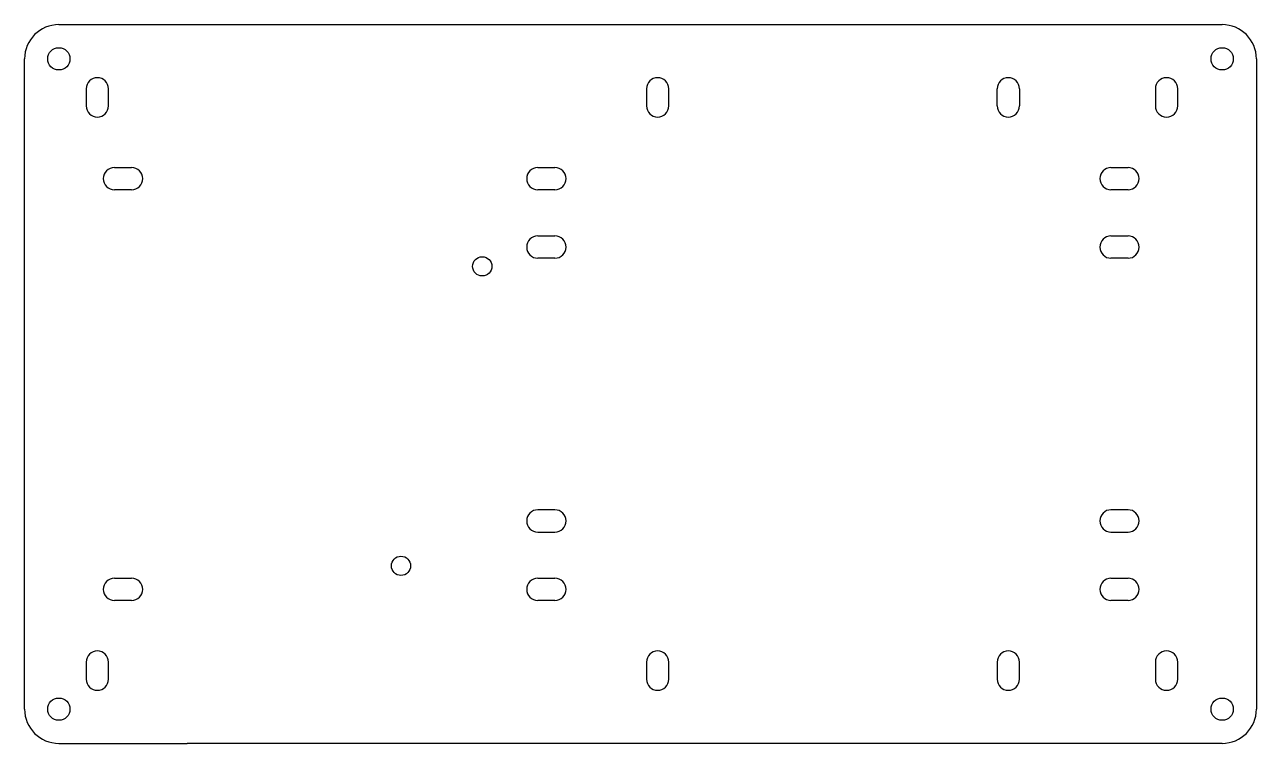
# Model space of a CAD drawing. Header units: millimetres. Extents: x -38 to 250, y 0 to 168.
import ezdxf

# ---------------------------------------------------------------- set-up
doc = ezdxf.new("R2010")
doc.units = ezdxf.units.MM
for name, color, linetype in [('Default', 7, 'Continuous'), ('INTERIOR_PROFILES', 7, 'Continuous'), ('OUTER_PROFILES', 7, 'Continuous')]:
    doc.layers.add(name, color=color, linetype=linetype)

msp = doc.modelspace()

# ---------------------------------------------------------------- linework, layer by layer
at = {"layer": 'Default', "color": 7, "linetype": 'Continuous'}
for p, q in [((-30, 168), (0, 168)), ((-30, 0), (0, 0))]:
    msp.add_line(p, q, dxfattribs=at)
for centre in [(69, 111.5), (50, 41.5)]:
    msp.add_circle(centre, 2.25, dxfattribs=at)
at = {"layer": 'INTERIOR_PROFILES', "color": 7, "linetype": 'Continuous'}
for p, q in [((-23.6, 153), (-23.6, 149)), ((-18.4, 149), (-18.4, 153)), ((107.4, 153), (107.4, 149)), ((112.6, 149), (112.6, 153)), ((189.4, 149), (189.4, 153)), ((194.6, 153), (194.6, 149)), ((226.4, 153), (226.4, 149)), ((231.6, 149), (231.6, 153)), ((-17, 134.6), (-13, 134.6)), ((82, 134.6), (86, 134.6)), ((216, 134.6), (220, 134.6)), ((-13, 129.4), (-17, 129.4)), ((86, 129.4), (82, 129.4)), ((220, 129.4), (216, 129.4)), ((82, 118.6), (86, 118.6)), ((216, 118.6), (220, 118.6)), ((86, 113.4), (82, 113.4)), ((220, 113.4), (216, 113.4)), ((86, 54.6), (82, 54.6)), ((220, 54.6), (216, 54.6)), ((82, 49.4), (86, 49.4)), ((216, 49.4), (220, 49.4)), ((-17, 38.6), (-13, 38.6)), ((82, 38.6), (86, 38.6)), ((216, 38.6), (220, 38.6)), ((-13, 33.4), (-17, 33.4)), ((86, 33.4), (82, 33.4)), ((220, 33.4), (216, 33.4)), ((-23.6, 19), (-23.6, 15)), ((-18.4, 15), (-18.4, 19)), ((107.4, 19), (107.4, 15)), ((112.6, 15), (112.6, 19)), ((189.4, 19), (189.4, 15)), ((194.6, 15), (194.6, 19)), ((226.4, 19), (226.4, 15)), ((231.6, 15), (231.6, 19))]:
    msp.add_line(p, q, dxfattribs=at)
for centre in [(-30, 160), (242, 160), (-30, 8), (242, 8)]:
    msp.add_circle(centre, 2.6, dxfattribs=at)
for centre, start, end in [((-21, 153), 0, 180), ((110, 153), 0, 180), ((192, 153), 0, 180), ((229, 153), 0, 180), ((-21, 149), 180, 0), ((110, 149), 180, 0), ((192, 149), 180, 0), ((229, 149), 180, 0), ((-17, 132), 90, 270), ((-13, 132), 270, 90), ((82, 132), 90, 270), ((86, 132), 270, 90), ((216, 132), 90, 270), ((220, 132), 270, 90), ((82, 116), 90, 270), ((86, 116), 270, 90), ((216, 116), 90, 270), ((220, 116), 270, 90), ((82, 52), 90, 270), ((86, 52), 270, 90), ((216, 52), 90, 270), ((220, 52), 270, 90), ((-17, 36), 90, 270), ((-13, 36), 270, 90), ((82, 36), 90, 270), ((86, 36), 270, 90), ((216, 36), 90, 270), ((220, 36), 270, 90), ((-21, 19), 0, 180), ((110, 19), 0, 180), ((192, 19), 0, 180), ((229, 19), 0, 180), ((-21, 15), 180, 0), ((110, 15), 180, 0), ((192, 15), 180, 0), ((229, 15), 180, 0)]:
    msp.add_arc(centre, 2.6, start, end, dxfattribs=at)
at = {"layer": 'OUTER_PROFILES', "color": 7, "linetype": 'Continuous'}
for p, q in [((0, 168), (242, 168)), ((-38, 8), (-38, 160)), ((250, 160), (250, 8)), ((242, 0), (0, 0))]:
    msp.add_line(p, q, dxfattribs=at)
for centre, start, end in [((-30, 160), 90, 180), ((242, 160), 0, 90), ((-30, 8), 180, 270), ((242, 8), 270, 0)]:
    msp.add_arc(centre, 8, start, end, dxfattribs=at)

doc.saveas('drawing.dxf')
